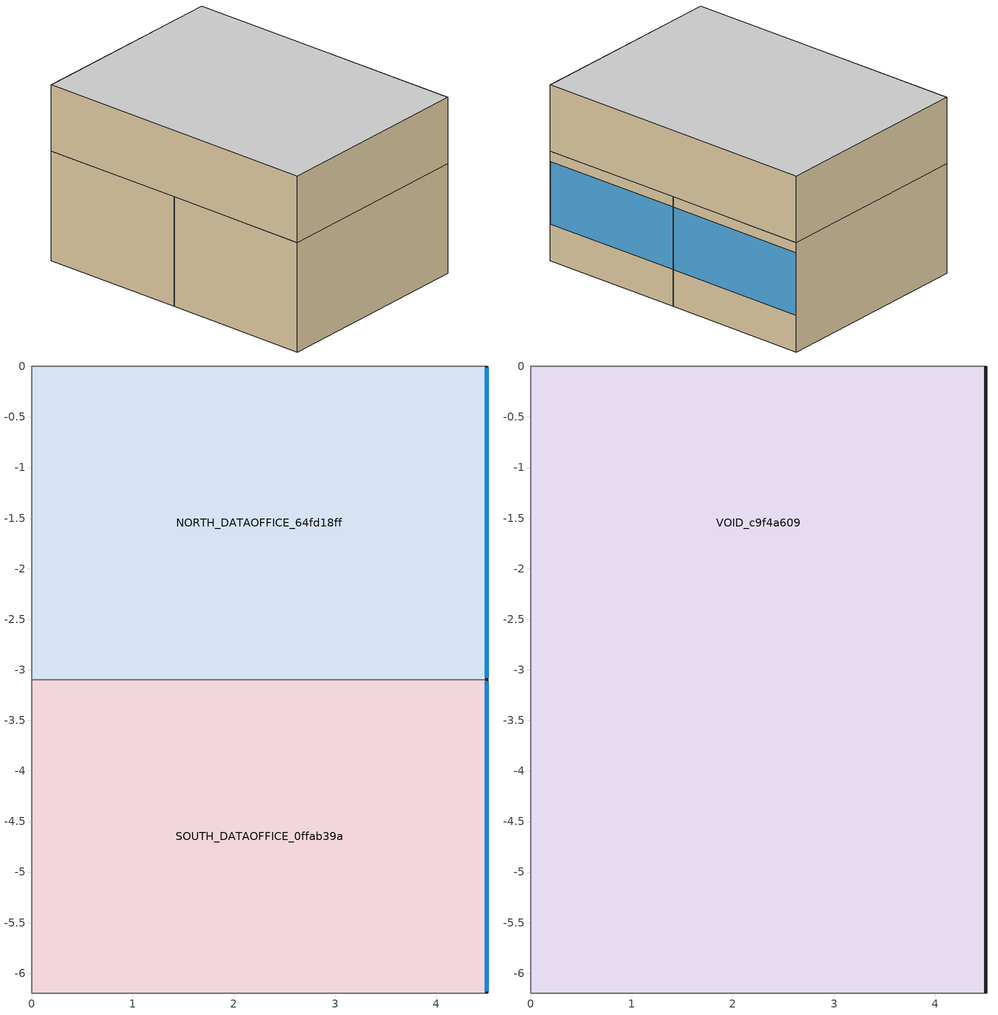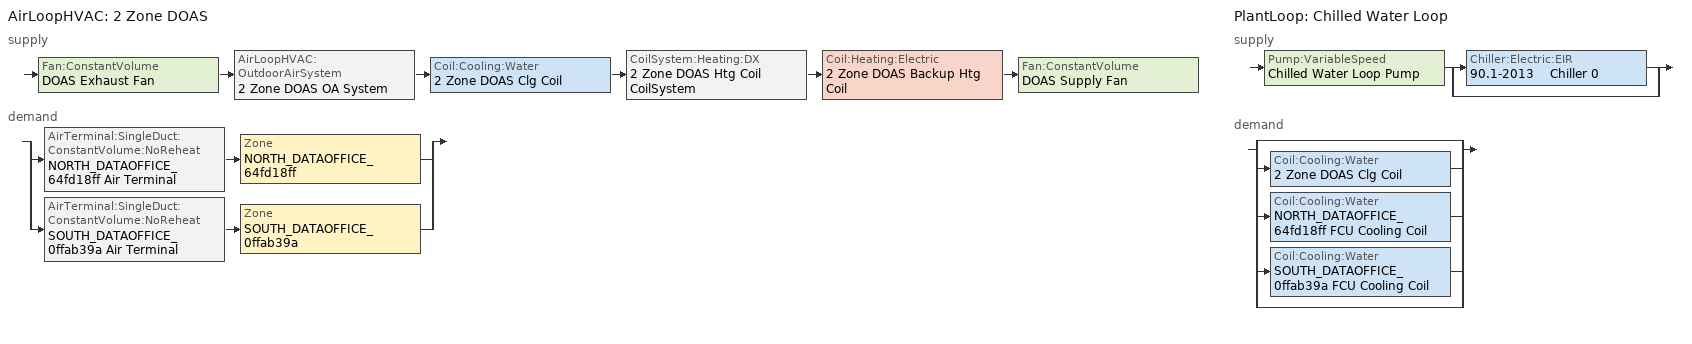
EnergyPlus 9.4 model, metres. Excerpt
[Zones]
NORTH_DATAOFFICE_64fd18ff
 floor adiabatic (Generic Interior Floor): 4.5,0 4.5,-3.1 0,-3.1 0,0 z6
 wall outside (Typical Insulated Steel Framed Exterior Wall-R9): 4.5,-3.1 4.5,0 z6:8.35
 wall to SOUTH_DATAOFFICE_0ffab39a (Generic Air Boundary): 0,-3.1 4.5,-3.1 z6:8.35
 wall adiabatic (Generic Interior Wall): 4.5,0 0,0 0,-3.1 z6:8.35
 window (BASELINE_WINDOW_10195bac): 4.5,-3.08 4.5,-0.01 z6.79:8.13
SOUTH_DATAOFFICE_0ffab39a
 floor adiabatic (Generic Interior Floor): 4.5,-3.1 4.5,-6.2 0,-6.2 0,-3.1 z6
 wall outside (Typical Insulated Steel Framed Exterior Wall-R9): 4.5,-6.2 4.5,-3.1 z6:8.35
 wall adiabatic (Generic Interior Wall): 0,-3.1 0,-6.2 4.5,-6.2 z6:8.35
 window (BASELINE_WINDOW_10195bac): 4.5,-6.18 4.5,-3.11 z6.79:8.13
VOID_c9f4a609
 floor to SOUTH_DATAOFFICE_0ffab39a (Generic Interior Floor): 4.5,-3.1 4.5,-6.2 0,-6.2 0,-3.1 z8.35
 floor to NORTH_DATAOFFICE_64fd18ff (Generic Interior Floor): 4.5,0 4.5,-3.1 0,-3.1 0,0 z8.35
 wall outside (Typical Insulated Steel Framed Exterior Wall-R9): 4.5,-6.2 4.5,0 z8.35:9.77
 wall adiabatic (Generic Interior Wall): 4.5,0 0,0 0,-6.2 4.5,-6.2 z8.35:9.77
 ceiling adiabatic (Generic Interior Ceiling): 4.5,-6.2 4.5,0 0,0 0,-6.2 z9.77
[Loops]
AirLoopHVAC '2 Zone DOAS'
 supply: Fan:ConstantVolume 'DOAS Exhaust Fan' > AirLoopHVAC:OutdoorAirSystem '2 Zone DOAS OA System' > Coil:Cooling:Water '2 Zone DOAS Clg Coil' > CoilSystem:Heating:DX '2 Zone DOAS Htg Coil CoilSystem' > Coil:Heating:Electric '2 Zone DOAS Backup Htg Coil' > Fan:ConstantVolume 'DOAS Supply Fan'
 demand: split
  | AirTerminal:SingleDuct:ConstantVolume:NoReheat 'NORTH_DATAOFFICE_64fd18ff Air Terminal' > Zone 'NORTH_DATAOFFICE_64fd18ff'
  | AirTerminal:SingleDuct:ConstantVolume:NoReheat 'SOUTH_DATAOFFICE_0ffab39a Air Terminal' > Zone 'SOUTH_DATAOFFICE_0ffab39a'
PlantLoop 'Chilled Water Loop'
 supply: Pump:VariableSpeed 'Chilled Water Loop Pump' > split
  | Chiller:Electric:EIR '90.1-2013    Chiller 0'
  | bypass
 demand: split
  | bypass
  | Coil:Cooling:Water '2 Zone DOAS Clg Coil'
  | Coil:Cooling:Water 'NORTH_DATAOFFICE_64fd18ff FCU Cooling Coil'
  | Coil:Cooling:Water 'SOUTH_DATAOFFICE_0ffab39a FCU Cooling Coil'
  | bypass
[Building]
Building 1: North Axis {deg}=-0; Terrain=City; Solar Distribution <<< MODIFY - Change simulation fidelity (value given is method of solar reflection calculation and can be one of [MinimalShadowing, FullExterior, FullExteriorWithReflections, FullInteriorAndExterior, FulInteriorAndlExteriorWithReflections]=FullInteriorAndExteriorWithReflections; Maximum Number of Warmup Days=25; Minimum Number of Warmup Days <<< MODIFY - Change number of days preconditioning before returning simulation results. This value should be less than 25, and enables values to converge where unstable prior to reporting results. Higher values result in longer simulation times=5
[Site:Location]
Site 1: Latitude {deg}=0; Longitude {deg}=0; Time Zone {hr}=0; Elevation {m}=0
[SizingPeriod:DesignDay] Day of Month=21; Dry-Bulb Temperature Range Modifier Type=DefaultMultipliers; Humidity Condition Type=Wetbulb; Barometric Pressure {Pa}=101324; Rain Indicator=No; Snow Indicator=No; Daylight Saving Time Indicator=No; Solar Model Indicator=ASHRAEClearSky
Name | Month | Day Type | Maximum Dry-Bulb Temperature {C} | Daily Dry-Bulb Temperature Range {deltaC} | Wetbulb or DewPoint at Maximum Dry-Bulb {C} | Wind Speed {m/s} | Wind Direction {deg} | Sky Clearness
0.4% Cooling Design Day for Hong Kong Intl AP | 7 | SummerDesignDay | 32.1 | 3.7 | 26.4 | 3.2 | 217 | 1
99.6% Heating Design Day for Hong Kong Intl AP | 1 | WinterDesignDay | 10.7 | 0 | 10.7 | 2.1 | 178 | 0
[Site:WaterMainsTemperature]
Calculation Method=CorrelationFromWeatherFile
[Material] Thermal Absorptance=0.9
Name | Roughness | Thickness {m} | Conductivity {W/m-K} | Density {kg/m3} | Specific Heat {J/kg-K} | Solar Absorptance | Visible Absorptance
25mm Stucco | Smooth | 0.0254 | 0.719518 | 1856 | 839.458 | 0.7 | 0.7
5/8 in. Gypsum Board | MediumSmooth | 0.0159 | 0.159893 | 800.002 | 1089.3 | 0.7 | 0.7
Generic Acoustic Tile | MediumSmooth | 0.02 | 0.06 | 368 | 590 | 0.2 | 0.2
Generic Ceiling Air Gap | Smooth | 0.1 | 0.556 | 1.28 | 1000 | 0.7 | 0.7
Generic Gypsum Board | MediumSmooth | 0.0127 | 0.16 | 800 | 1090 | 0.5 | 0.5
Generic LW Concrete | MediumRough | 0.1 | 0.53 | 1280 | 840 | 0.8 | 0.8
Generic Wall Air Gap | Smooth | 0.1 | 0.667 | 1.28 | 1000 | 0.7 | 0.7
[Material:NoMass]
Typical Insulation-R7: Roughness=MediumSmooth; Thermal Resistance {m2-K/W}=1.23277; Thermal Absorptance=0.9; Solar Absorptance=0.7; Visible Absorptance=0.7
[WindowMaterial:SimpleGlazingSystem]
BASELINE_GLASS_6cd5d704: U-Factor {W/m2-K}=5; Solar Heat Gain Coefficient=0.25; Visible Transmittance=0.11
[Construction]
BASELINE_WINDOW_10195bac: BASELINE_GLASS_6cd5d704
Generic Interior Ceiling: Generic LW Concrete, Generic Ceiling Air Gap, Generic Acoustic Tile
Generic Interior Floor: Generic Acoustic Tile, Generic Ceiling Air Gap, Generic LW Concrete
Generic Interior Wall: Generic Gypsum Board, Generic Wall Air Gap, Generic Gypsum Board
Typical Insulated Steel Framed Exterior Wall-R9: 25mm Stucco, 5/8 in. Gypsum Board, Typical Insulation-R7, 5/8 in. Gypsum Board
[Construction:AirBoundary]
Generic Air Boundary: GroupedZones, GroupedZones, SimpleMixing, 0.5
[Zone] Multiplier=1; Part of Total Floor Area=Yes
NORTH_DATAOFFICE_64fd18ff; SOUTH_DATAOFFICE_0ffab39a; VOID_c9f4a609
[ZoneMixing] Schedule=Always On; Design Flow Rate Calculation Method=Flow/Zone; Design Flow Rate {m3/s}=1.0575
Name | Zone | Source Zone
Zone Mixing 1 | NORTH_DATAOFFICE_64fd18ff | SOUTH_DATAOFFICE_0ffab39a
Zone Mixing 2 | SOUTH_DATAOFFICE_0ffab39a | NORTH_DATAOFFICE_64fd18ff
[DesignSpecification:OutdoorAir]
2013::MediumOffice::OpenOffice_Ventilation: Outdoor Air Method=Sum; Outdoor Air Flow per Person {m3/s-person}=0; Outdoor Air Flow per Zone Floor Area {m3/s-m2} <<< MODIFY X2 - Change provision of fresh air provided per person=0.202454; Outdoor Air Flow per Zone {m3/s}=0; Outdoor Air Flow Air Changes per Hour {1/hr}=0
[Sizing:Zone] Zone Cooling Design Supply Air Temperature Input Method=SupplyAirTemperature; Zone Cooling Design Supply Air Temperature {C}=12.7778; Zone Cooling Design Supply Air Temperature Difference {deltaC}=11.11; Zone Heating Design Supply Air Temperature Input Method=SupplyAirTemperature; Zone Heating Design Supply Air Temperature {C}=40; Zone Heating Design Supply Air Temperature Difference {deltaC}=11.11; Zone Cooling Design Supply Air Humidity Ratio {kgWater/kgDryAir}=0.0085; Zone Heating Design Supply Air Humidity Ratio {kgWater/kgDryAir}=0.008; Design Specification Outdoor Air Object=2013::MediumOffice::OpenOffice_Ventilation; Cooling Design Air Flow Method=DesignDay; Cooling Design Air Flow Rate {m3/s}=0; Cooling Minimum Air Flow per Zone Floor Area {m3/s-m2}=0.000762; Cooling Minimum Air Flow {m3/s}=0; Cooling Minimum Air Flow Fraction=0; Heating Design Air Flow Method=DesignDay; Heating Design Air Flow Rate {m3/s}=0; Heating Maximum Air Flow per Zone Floor Area {m3/s-m2}=0.002032; Heating Maximum Air Flow {m3/s}=0.141576; Heating Maximum Air Flow Fraction=0.3; Account for Dedicated Outdoor Air System=Yes; Dedicated Outdoor Air System Control Strategy=NeutralSupplyAir; Dedicated Outdoor Air Low Setpoint Temperature for Design {C}=15.5556; Dedicated Outdoor Air High Setpoint Temperature for Design {C}=21.1111
NORTH_DATAOFFICE_64fd18ff; SOUTH_DATAOFFICE_0ffab39a
[Sizing:System]
2 Zone DOAS: Type of Load to Size On=VentilationRequirement; Design Outdoor Air Flow Rate {m3/s}=Autosize; Central Heating Maximum System Air Flow Ratio=1; Preheat Design Temperature {C}=7; Preheat Design Humidity Ratio {kgWater/kgDryAir}=0.008; Precool Design Temperature {C}=12.8; Precool Design Humidity Ratio {kgWater/kgDryAir}=0.008; Central Cooling Design Supply Air Temperature {C}=15.5556; Central Heating Design Supply Air Temperature {C}=21.1111; Type of Zone Sum to Use=Coincident; 100% Outdoor Air in Cooling=Yes; 100% Outdoor Air in Heating=Yes; Central Cooling Design Supply Air Humidity Ratio {kgWater/kgDryAir}=0.0085; Central Heating Design Supply Air Humidity Ratio {kgWater/kgDryAir}=0.008; Cooling Supply Air Flow Rate Method=DesignDay; Cooling Supply Air Flow Rate {m3/s}=0; Cooling Supply Air Flow Rate Per Floor Area {m3/s-m2}=0.00996765; Cooling Fraction of Autosized Cooling Supply Air Flow Rate=1; Cooling Supply Air Flow Rate Per Unit Cooling Capacity {m3/s-W}=3.94755e-05; Heating Supply Air Flow Rate Method=DesignDay; Heating Supply Air Flow Rate {m3/s}=0; Heating Supply Air Flow Rate Per Floor Area {m3/s-m2}=0.00996765; Heating Fraction of Autosized Heating Supply Air Flow Rate=1; Heating Fraction of Autosized Cooling Supply Air Flow Rate=1; Heating Supply Air Flow Rate Per Unit Heating Capacity {m3/s-W}=3.15882e-05; System Outdoor Air Method=ZoneSum; Zone Maximum Outdoor Air Fraction=1; Cooling Design Capacity Method=CoolingDesignCapacity; Cooling Design Capacity {W}=Autosize; Cooling Design Capacity Per Floor Area {W/m2}=234.7; Fraction of Autosized Cooling Design Capacity=1; Heating Design Capacity Method=HeatingDesignCapacity; Heating Design Capacity {W}=Autosize; Heating Design Capacity Per Floor Area {W/m2}=157; Fraction of Autosized Heating Design Capacity=1; Central Cooling Capacity Control Method=OnOff
[Sizing:Plant]
Chilled Water Loop: Loop Type=Cooling; Design Loop Exit Temperature {C}=6.66667; Loop Design Temperature Difference {deltaC}=5.61111; Sizing Option=NonCoincident; Zone Timesteps in Averaging Window=1; Coincident Sizing Factor Mode=None
[ZoneControl:Thermostat] Temperature Difference Between Cutout And Setpoint {deltaC}=0
Name | Zone or ZoneList | Control Type Schedule | Control 1
NORTH_DATAOFFICE_64fd18ff Thermostat | NORTH_DATAOFFICE_64fd18ff | NORTH_DATAOFFICE_64fd18ff Thermostat Schedule | Thermostat Setpoint Dual Setpoint 1
SOUTH_DATAOFFICE_0ffab39a Thermostat | SOUTH_DATAOFFICE_0ffab39a | SOUTH_DATAOFFICE_0ffab39a Thermostat Schedule | Thermostat Setpoint Dual Setpoint 2
[ThermostatSetpoint:DualSetpoint] Heating Setpoint Temperature Schedule=DATAOFFICE_HTGSETPOINT_0f95b65c; Cooling Setpoint Temperature Schedule=DATAOFFICE_CLGSETPOINT_6c254ec0
Thermostat Setpoint Dual Setpoint 1; Thermostat Setpoint Dual Setpoint 2
[ZoneHVAC:FourPipeFanCoil] Availability Schedule=Always On Discrete; Capacity Control Method=CyclingFan; Maximum Supply Air Flow Rate {m3/s}=Autosize; Maximum Outdoor Air Flow Rate {m3/s}=0; Maximum Cold Water Flow Rate {m3/s}=Autosize; Maximum Hot Water Flow Rate {m3/s}=Autosize; Minimum Supply Air Temperature in Cooling Mode {C}=Autosize; Maximum Supply Air Temperature in Heating Mode {C}=Autosize
Name | Supply Air Fan | Cooling Coil | Heating Coil
NORTH_DATAOFFICE_64fd18ff FCU | NORTH_DATAOFFICE_64fd18ff Fan Coil fan | NORTH_DATAOFFICE_64fd18ff FCU Cooling Coil | NORTH_DATAOFFICE_64fd18ff No Heat
SOUTH_DATAOFFICE_0ffab39a FCU | SOUTH_DATAOFFICE_0ffab39a Fan Coil fan | SOUTH_DATAOFFICE_0ffab39a FCU Cooling Coil | SOUTH_DATAOFFICE_0ffab39a No Heat
[AirTerminal:SingleDuct:ConstantVolume:NoReheat] Availability Schedule=Always On Discrete; Maximum Air Flow Rate {m3/s}=AutoSize
NORTH_DATAOFFICE_64fd18ff Air Terminal; SOUTH_DATAOFFICE_0ffab39a Air Terminal
[Zone equipment]
NORTH_DATAOFFICE_64fd18ff: NORTH_DATAOFFICE_64fd18ff Air Terminal, NORTH_DATAOFFICE_64fd18ff FCU
SOUTH_DATAOFFICE_0ffab39a: SOUTH_DATAOFFICE_0ffab39a Air Terminal, SOUTH_DATAOFFICE_0ffab39a FCU
[Fan:ConstantVolume] Availability Schedule=Always On Discrete; Fan Total Efficiency=0.58175; Maximum Flow Rate {m3/s}=AutoSize; Motor Efficiency=0.895; Motor In Airstream Fraction=1
Name | Pressure Rise {Pa}
DOAS Exhaust Fan | 373.633
DOAS Supply Fan | 622.722
[Fan:OnOff] Availability Schedule=Always On Discrete; Fan Total Efficiency=0.16; Pressure Rise {Pa}=270.899; Maximum Flow Rate {m3/s}=Autosize; Motor Efficiency=0.29; Motor In Airstream Fraction=1
Name | Fan Power Ratio Function of Speed Ratio Curve | Fan Efficiency Ratio Function of Speed Ratio Curve
NORTH_DATAOFFICE_64fd18ff Fan Coil fan | Fan On Off Power Curve | Fan On Off Efficiency Curve
SOUTH_DATAOFFICE_0ffab39a Fan Coil fan | Fan On Off Power Curve 1 | Fan On Off Efficiency Curve 1
[Coil:Cooling:Water] Availability Schedule=Always On Discrete; Design Water Flow Rate {m3/s} <<< MODIFY X3 - FCU cooling water flowrate=0.000982873; Design Air Flow Rate {m3/s} <<< MODIFY X1 - FCU cooling air flowrate=0.52; Design Inlet Water Temperature {C}=12; Design Inlet Air Temperature {C}=24; Design Outlet Air Temperature {C}=13; Design Inlet Air Humidity Ratio {kgWater/kgDryAir}=0.013; Design Outlet Air Humidity Ratio {kgWater/kgDryAir}=0.01; Type of Analysis=SimpleAnalysis; Heat Exchanger Configuration=CrossFlow
NORTH_DATAOFFICE_64fd18ff FCU Cooling Coil; SOUTH_DATAOFFICE_0ffab39a FCU Cooling Coil; 2 Zone DOAS Clg Coil
[Coil:Heating:Electric] Efficiency=1
Name | Availability Schedule | Nominal Capacity {W}
NORTH_DATAOFFICE_64fd18ff No Heat; SOUTH_DATAOFFICE_0ffab39a No Heat | Always Off Discrete | 0
2 Zone DOAS Backup Htg Coil | Always On Discrete | Autosize
[Coil:Heating:DX:SingleSpeed]
2 Zone DOAS Htg Coil: Availability Schedule=Always On Discrete; Gross Rated Heating Capacity {W}=Autosize; Gross Rated Heating COP {W/W}=3.3; Rated Air Flow Rate {m3/s}=Autosize; Rated Supply Fan Power Per Volume Flow Rate {W/(m3/s)}=773.3; Heating Capacity Function of Temperature Curve=2 Zone DOAS Htg Coil Htg Cap Func of Temp Curve; Heating Capacity Function of Flow Fraction Curve=2 Zone DOAS Htg Coil Htg Cap Func of Flow Frac Curve; Energy Input Ratio Function of Temperature Curve=2 Zone DOAS Htg Coil EIR Func of Temp Curve; Energy Input Ratio Function of Flow Fraction Curve=2 Zone DOAS Htg Coil EIR Func of Flow Frac Curve; Part Load Fraction Correlation Curve=2 Zone DOAS Htg Coil PLR Correlation Curve; Defrost Energy Input Ratio Function of Temperature Curve=2 Zone DOAS Htg Coil Defrost EIR Func of Temp Curve; Minimum Outdoor Dry-Bulb Temperature for Compressor Operation {C}=-8; Maximum Outdoor Dry-Bulb Temperature for Defrost Operation {C}=5; Crankcase Heater Capacity {W}=0; Maximum Outdoor Dry-Bulb Temperature for Crankcase Heater Operation {C}=10; Defrost Strategy=ReverseCycle; Defrost Control=OnDemand; Defrost Time Period Fraction=0.166667; Resistive Defrost Heater Capacity {W}=2000
[CoilSystem:Heating:DX]
2 Zone DOAS Htg Coil CoilSystem: Availability Schedule=Always On Discrete; Heating Coil=2 Zone DOAS Htg Coil
[Controller:WaterCoil]
2 Zone DOAS Clg Coil Controller: Control Variable=Temperature; Action=Reverse; Actuator Variable=Flow; Controller Convergence Tolerance {deltaC}=Autosize; Maximum Actuated Flow {m3/s}=Autosize; Minimum Actuated Flow {m3/s}=0
[Controller:OutdoorAir]
2 Zone DOAS Outdoor Air Controller: Minimum Outdoor Air Flow Rate {m3/s}=Autosize; Maximum Outdoor Air Flow Rate {m3/s}=Autosize; Economizer Control Type=NoEconomizer; Economizer Control Action Type=ModulateFlow; Lockout Type=NoLockout; Minimum Limit Type=FixedMinimum; Minimum Fraction of Outdoor Air Schedule=Always On Discrete; Mechanical Ventilation Controller=2 Zone DOAS Mechanical Ventilation Controller; High Humidity Control=No; Control High Indoor Humidity Based on Outdoor Humidity Ratio=Yes; Heat Recovery Bypass Control Type=BypassWhenWithinEconomizerLimits
[Controller:MechanicalVentilation]
2 Zone DOAS Mechanical Ventilation Controller: Availability Schedule=Always On Discrete; Demand Controlled Ventilation=No; System Outdoor Air Method=ZoneSum; Zone or ZoneList 1=NORTH_DATAOFFICE_64fd18ff; Design Specification Outdoor Air Object Name 1=2013::MediumOffice::OpenOffice_Ventilation; Zone or ZoneList 2=SOUTH_DATAOFFICE_0ffab39a; Design Specification Outdoor Air Object Name 2=2013::MediumOffice::OpenOffice_Ventilation
[AirLoopHVAC]
2 Zone DOAS: Design Supply Air Flow Rate {m3/s}=AutoSize; Design Return Air Flow Fraction of Supply Air Flow=1
[Pump:VariableSpeed]
Chilled Water Loop Pump: Design Maximum Flow Rate {m3/s}=Autosize; Design Pump Head {Pa}=179344; Design Power Consumption {W}=Autosize; Motor Efficiency=0.9; Fraction of Motor Inefficiencies to Fluid Stream=0; Coefficient 1 of the Part Load Performance Curve=0; Coefficient 2 of the Part Load Performance Curve=1; Coefficient 3 of the Part Load Performance Curve=0; Coefficient 4 of the Part Load Performance Curve=0; Design Minimum Flow Rate {m3/s}=0; Pump Control Type=Intermittent; Skin Loss Radiative Fraction=0.5; Design Power Sizing Method=PowerPerFlowPerPressure; Design Electric Power per Unit Flow Rate {W/(m3/s)}=348701.1; Design Shaft Power per Unit Flow Rate per Unit Head {W/((m3/s)-Pa)}=1.28205; Design Minimum Flow Rate Fraction=0
[Chiller:Electric:EIR]
90.1-2013    Chiller 0: Reference Capacity {W}=Autosize; Reference COP {W/W}=5.5; Reference Leaving Chilled Water Temperature {C}=6.66667; Reference Entering Condenser Fluid Temperature {C}=35; Reference Chilled Water Flow Rate {m3/s}=Autosize; Reference Condenser Fluid Flow Rate {m3/s}=Autosize; Cooling Capacity Function of Temperature Curve=Curve Biquadratic 1; Electric Input to Cooling Output Ratio Function of Temperature Curve=Curve Biquadratic 2; Electric Input to Cooling Output Ratio Function of Part Load Ratio Curve=Curve Quadratic 1; Minimum Part Load Ratio=0.15; Maximum Part Load Ratio=1; Optimum Part Load Ratio=1; Minimum Unloading Ratio=0.25; Condenser Type=AirCooled; Condenser Fan Power Ratio {W/W}=0; Fraction of Compressor Electric Consumption Rejected by Condenser=1; Leaving Chilled Water Lower Temperature Limit {C}=2.22222; Chiller Flow Mode=ConstantFlow; Sizing Factor=1; Basin Heater Capacity {W/K}=0; Basin Heater Setpoint Temperature {C}=10; Condenser Heat Recovery Relative Capacity Fraction=1
[PlantLoop]
Chilled Water Loop: Fluid Type=Water; Plant Equipment Operation Scheme=Chilled Water Loop Operation Schemes; Maximum Loop Temperature {C}=40; Minimum Loop Temperature {C}=1; Maximum Loop Flow Rate {m3/s}=Autosize; Minimum Loop Flow Rate {m3/s}=0; Plant Loop Volume {m3}=Autocalculate; Load Distribution Scheme=Optimal; Plant Loop Demand Calculation Scheme=SingleSetpoint
[PlantEquipmentList]
Chilled Water Loop Cooling Equipment List: 90.1-2013    Chiller 0
[PlantEquipmentOperation:CoolingLoad]
Chilled Water Loop Cooling Operation Scheme: Load Range 1 Lower Limit {W}=0; Load Range 1 Upper Limit {W}=1000000000; Range 1 Equipment List=Chilled Water Loop Cooling Equipment List
[PlantEquipmentOperationSchemes]
Chilled Water Loop Operation Schemes: Control Scheme 1=Chilled Water Loop Cooling Operation Scheme; Control Scheme 1 Schedule=Always On Discrete
[AvailabilityManager:Scheduled]
2 Zone DOAS OA System Availability Manager: Schedule=Always On Discrete
[AvailabilityManager:NightCycle]
Availability Manager Night Cycle 1: Applicability Schedule=Always On Discrete; Fan Schedule=Always On Discrete; Control Type=CycleOnAnyZoneFansOnly; Thermostat Tolerance {deltaC}=1; Cycling Run Time Control Type=FixedRunTime; Cycling Run Time {s}=3600
[SetpointManager:Scheduled]
Chilled Water Loop Setpoint Manager: Control Variable=Temperature; Schedule=Chilled Water Loop Temp - 44F; Setpoint Node or NodeList=Chilled Water Loop Supply Outlet Node
[SetpointManager:OutdoorAirReset]
2 Zone DOAS SAT Reset: Control Variable=Temperature; Setpoint at Outdoor Low Temperature {C}=21.1111; Outdoor Low Temperature {C}=12.7778; Setpoint at Outdoor High Temperature {C}=15.5556; Outdoor High Temperature {C}=21.1111; Setpoint Node or NodeList=2 Zone DOAS Supply Outlet Node
[SetpointManager:MixedAir] Control Variable=Temperature
Name | Setpoint Node or NodeList
DOAS Exhaust Fan Outlet Air Node OS Default SPM | DOAS Exhaust Fan Outlet Air Node
2 Zone DOAS Mixed Air Node OS Default SPM | 2 Zone DOAS Mixed Air Node
2 Zone DOAS Clg Coil Outlet Air Node OS Default SPM | 2 Zone DOAS Clg Coil Outlet Air Node
2 Zone DOAS Htg Coil Outlet Air Node OS Default SPM | 2 Zone DOAS Htg Coil Outlet Air Node
2 Zone DOAS Backup Htg Coil Outlet Air Node OS Default SPM | 2 Zone DOAS Backup Htg Coil Outlet Air Node
[Schedule:Day:Interval]
Always On_Day Schedule: No, 24:00, 1
DATAOFFICE_HTGSETPOINT_0f95b65c_Sunday; DATAOFFICE_HTGSETPOINT_0f95b65c_Hol 1: No, 24:00, 0
DATAOFFICE_HTGSETPOINT_0f95b65c_SmrDsn 1; DATAOFFICE_CLGSETPOINT_6c254ec0_SmrDsn 1: No, 24:00, 25
DATAOFFICE_HTGSETPOINT_0f95b65c_WntrDsn 1; DATAOFFICE_CLGSETPOINT_6c254ec0_WntrDsn 1: No, 24:00, 21
DATAOFFICE_CLGSETPOINT_6c254ec0_Sunday; DATAOFFICE_CLGSETPOINT_6c254ec0_Hol 1: No, 08:00, 100, 24:00, 21.267
Chilled Water Loop Temp - 44F Default: No, 24:00, 6.66667
[Schedule:Week:Daily]
Always On Week Rule - Jan1-Dec31: Always On_Day Schedule, Always On_Day Schedule, Always On_Day Schedule, Always On_Day Schedule, Always On_Day Schedule, Always On_Day Schedule, Always On_Day Schedule, Always On_Day Schedule, Always On_Day Schedule, Always On_Day Schedule, Always On_Day Schedule, Always On_Day Schedule
DATAOFFICE_HTGSETPOINT_0f95b65c Week Rule - Jan1-Dec31: DATAOFFICE_HTGSETPOINT_0f95b65c_Sunday, DATAOFFICE_HTGSETPOINT_0f95b65c_Sunday, DATAOFFICE_HTGSETPOINT_0f95b65c_Sunday, DATAOFFICE_HTGSETPOINT_0f95b65c_Sunday, DATAOFFICE_HTGSETPOINT_0f95b65c_Sunday, DATAOFFICE_HTGSETPOINT_0f95b65c_Sunday, DATAOFFICE_HTGSETPOINT_0f95b65c_Sunday, DATAOFFICE_HTGSETPOINT_0f95b65c_Hol 1, DATAOFFICE_HTGSETPOINT_0f95b65c_SmrDsn 1, DATAOFFICE_HTGSETPOINT_0f95b65c_WntrDsn 1, DATAOFFICE_HTGSETPOINT_0f95b65c_Sunday, DATAOFFICE_HTGSETPOINT_0f95b65c_Sunday
DATAOFFICE_CLGSETPOINT_6c254ec0 Week Rule - Jan1-Dec31: DATAOFFICE_CLGSETPOINT_6c254ec0_Sunday, DATAOFFICE_CLGSETPOINT_6c254ec0_Sunday, DATAOFFICE_CLGSETPOINT_6c254ec0_Sunday, DATAOFFICE_CLGSETPOINT_6c254ec0_Sunday, DATAOFFICE_CLGSETPOINT_6c254ec0_Sunday, DATAOFFICE_CLGSETPOINT_6c254ec0_Sunday, DATAOFFICE_CLGSETPOINT_6c254ec0_Sunday, DATAOFFICE_CLGSETPOINT_6c254ec0_Hol 1, DATAOFFICE_CLGSETPOINT_6c254ec0_SmrDsn 1, DATAOFFICE_CLGSETPOINT_6c254ec0_WntrDsn 1, DATAOFFICE_CLGSETPOINT_6c254ec0_Sunday, DATAOFFICE_CLGSETPOINT_6c254ec0_Sunday
Chilled Water Loop Temp - 44F Week Rule - Jan1-Dec31: Chilled Water Loop Temp - 44F Default, Chilled Water Loop Temp - 44F Default, Chilled Water Loop Temp - 44F Default, Chilled Water Loop Temp - 44F Default, Chilled Water Loop Temp - 44F Default, Chilled Water Loop Temp - 44F Default, Chilled Water Loop Temp - 44F Default, Chilled Water Loop Temp - 44F Default, Chilled Water Loop Temp - 44F Default, Chilled Water Loop Temp - 44F Default, Chilled Water Loop Temp - 44F Default, Chilled Water Loop Temp - 44F Default
[Schedule:Year]
Always On: Always On Week Rule - Jan1-Dec31, 1, 1, 12, 31
DATAOFFICE_HTGSETPOINT_0f95b65c: DATAOFFICE_HTGSETPOINT_0f95b65c Week Rule - Jan1-Dec31, 1, 1, 12, 31
DATAOFFICE_CLGSETPOINT_6c254ec0: DATAOFFICE_CLGSETPOINT_6c254ec0 Week Rule - Jan1-Dec31, 1, 1, 12, 31
Chilled Water Loop Temp - 44F: Chilled Water Loop Temp - 44F Week Rule - Jan1-Dec31, 1, 1, 12, 31
[Schedule:Compact]
NORTH_DATAOFFICE_64fd18ff Thermostat Schedule; SOUTH_DATAOFFICE_0ffab39a Thermostat Schedule: Through: 12/31, For: AllDays, Until: 24:00, 4
[Schedule:Constant]
Name | Hourly Value
Always On Discrete | 1
Always Off Discrete | 0
[Curve:Quadratic] Minimum Value of x=0; Maximum Value of x=1
Name | Coefficient1 Constant | Coefficient2 x | Coefficient3 x**2
2 Zone DOAS Htg Coil EIR Func of Flow Frac Curve | 1.3824 | -0.4336 | 0.0512
2 Zone DOAS Htg Coil PLR Correlation Curve | 0.85 | 0.15 | 0
Curve Quadratic 1 | 0.0636912 | 0.584888 | 0.352803
[Curve:Cubic]
Name | Coefficient1 Constant | Coefficient2 x | Coefficient3 x**2 | Coefficient4 x**3 | Minimum Value of x | Maximum Value of x
Fan On Off Efficiency Curve; Fan On Off Efficiency Curve 1 | 1 | 0 | 0 | 0 | 0 | 1
2 Zone DOAS Htg Coil Htg Cap Func of Temp Curve | 0.758746 | 0.027626 | 0.000148716 | 3.4992e-06 | -20 | 20
2 Zone DOAS Htg Coil Htg Cap Func of Flow Frac Curve | 0.84 | 0.16 | 0 | 0 | 0.5 | 1.5
2 Zone DOAS Htg Coil EIR Func of Temp Curve | 1.19248 | -0.0300438 | 0.00103745 | -2.3328e-05 | -20 | 20
[Curve:Exponent] Coefficient1 Constant=1; Coefficient2 Constant=0; Coefficient3 Constant=0; Minimum Value of x=0; Maximum Value of x=1
Fan On Off Power Curve; Fan On Off Power Curve 1
[Curve:Biquadratic]
Name | Coefficient1 Constant | Coefficient2 x | Coefficient3 x**2 | Coefficient4 y | Coefficient5 y**2 | Coefficient6 x*y | Minimum Value of x | Maximum Value of x | Minimum Value of y | Maximum Value of y
2 Zone DOAS Htg Coil Defrost EIR Func of Temp Curve | 0.297145 | 0.0430933 | -0.000748766 | 0.00597727 | 0.000482112 | -0.000956448 | -23.3333 | 29.44444 | -23.3333 | 29.44444
Curve Biquadratic 1 | 1.02152 | 0.0370359 | 0.000233248 | -0.00389405 | -6.52536e-05 | -0.000268045 | 5 | 10 | 24 | 35
Curve Biquadratic 2 | 0.701769 | -0.00452016 | 0.00053311 | -0.00549821 | 0.000544579 | -0.000729032 | 5 | 10 | 24 | 35
